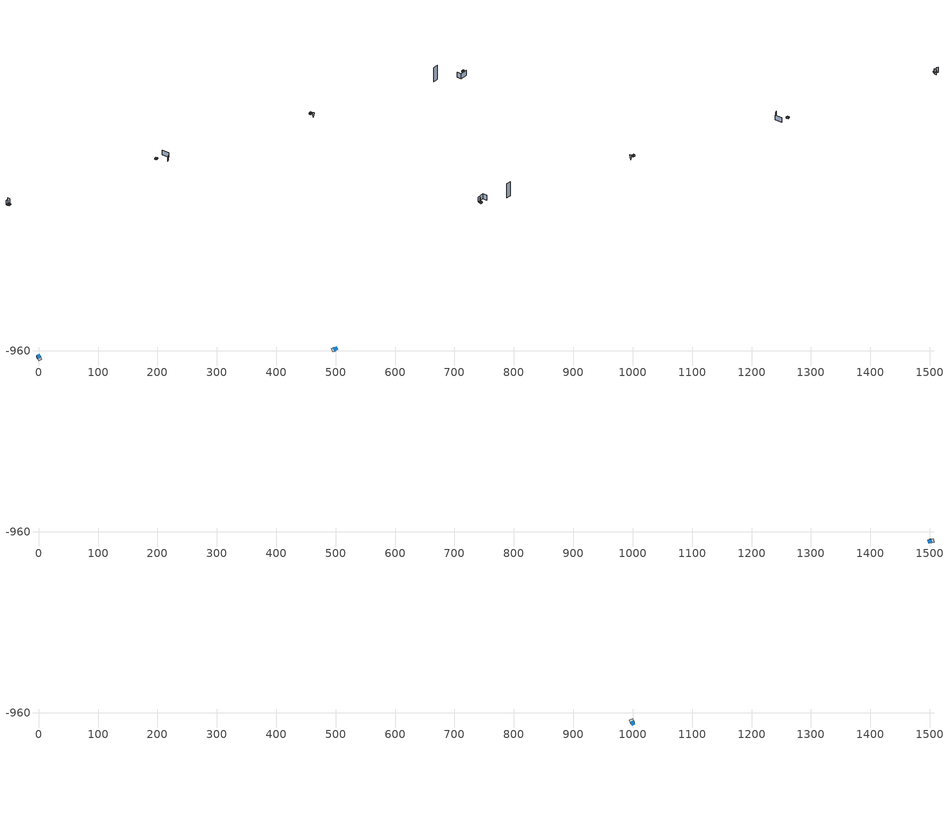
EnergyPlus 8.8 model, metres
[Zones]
0Perim
 floor adiabatic (115mmSandLimeBrick): 2.79,-967.99 3.94,-970.65 -1.57,-973.02 -2.72,-970.37 z0
 wall outside (U0-4): 2.79,-967.99 -2.72,-970.37 z0:3.9
 wall to 0Core (115mmSandLimeBrick): -1.57,-973.02 3.94,-970.65 z0:3.9
 wall adiabatic (115mmSandLimeBrick): -2.72,-970.37 -1.57,-973.02 / 3.94,-970.65 2.79,-967.99 z0:3.9
 window (Double): 2.7,-968.03 -2.62,-970.33 z0.85:1.66
 ceiling adiabatic (115mmSandLimeBrick): 2.79,-967.99 -2.72,-970.37 -1.86,-972.36 3.65,-969.98 z3.9
 roof outside (U0-4): 3.65,-969.98 -1.86,-972.36 -1.57,-973.02 3.94,-970.65 z3.9
0Core
 floor adiabatic (115mmSandLimeBrick): 3.94,-970.65 5.37,-973.97 -0.14,-976.34 -1.57,-973.02 z0
 wall adiabatic (115mmSandLimeBrick): -1.57,-973.02 -0.14,-976.34 5.37,-973.97 3.94,-970.65 z0:3.9
 ceiling adiabatic (115mmSandLimeBrick): 3.94,-970.65 -1.57,-973.02 -0.5,-975.51 5.01,-973.14 z3.9
 roof outside (U0-4): 5.01,-973.14 -0.5,-975.51 -0.14,-976.34 5.37,-973.97 z3.9
1Perim
 floor adiabatic (115mmSandLimeBrick): 501.26,-958.96 498.68,-960.26 495.97,-954.91 498.56,-953.6 z0
 wall outside (U0-4): 501.26,-958.96 498.56,-953.6 z0:3.9
 wall to 1Core (115mmSandLimeBrick): 495.97,-954.91 498.68,-960.26 z0:3.9
 wall adiabatic (115mmSandLimeBrick): 498.56,-953.6 495.97,-954.91 / 498.68,-960.26 501.26,-958.96 z0:3.9
 window (Double): 501.22,-958.87 498.6,-953.69 z0.85:1.66
 ceiling adiabatic (115mmSandLimeBrick): 501.26,-958.96 498.56,-953.6 496.62,-954.58 499.33,-959.94 z3.9
 roof outside (U0-4): 499.33,-959.94 496.62,-954.58 495.97,-954.91 498.68,-960.26 z3.9
1Core
 floor adiabatic (115mmSandLimeBrick): 498.68,-960.26 495.46,-961.89 492.75,-956.54 495.97,-954.91 z0
 wall adiabatic (115mmSandLimeBrick): 495.97,-954.91 492.75,-956.54 495.46,-961.89 498.68,-960.26 z0:3.9
 ceiling adiabatic (115mmSandLimeBrick): 498.68,-960.26 495.97,-954.91 493.56,-956.13 496.26,-961.49 z3.9
 roof outside (U0-4): 496.26,-961.49 493.56,-956.13 492.75,-956.54 495.46,-961.89 z3.9
3Perim
 floor adiabatic (115mmSandLimeBrick): 1499.48,-972.78 1502.32,-972.19 1503.55,-978.06 1500.71,-978.65 z3.9
 wall outside (U0-4): 1499.48,-972.78 1500.71,-978.65 z3.9:7.81
 wall to 3Core (115mmSandLimeBrick): 1503.55,-978.06 1502.32,-972.19 z3.9:7.81
 wall adiabatic (115mmSandLimeBrick): 1500.71,-978.65 1503.55,-978.06 / 1502.32,-972.19 1499.48,-972.78 z3.9:7.81
 window (Double): 1499.5,-972.88 1500.69,-978.56 z4.75:5.56
 ceiling adiabatic (115mmSandLimeBrick): 1499.48,-972.78 1500.71,-978.65 1502.84,-978.21 1501.61,-972.34 z7.81
 roof outside (U0-4): 1501.61,-972.34 1502.84,-978.21 1503.55,-978.06 1502.32,-972.19 z7.81
3Core
 floor adiabatic (115mmSandLimeBrick): 1502.32,-972.19 1505.85,-971.45 1507.08,-977.32 1503.55,-978.06 z3.9
 wall adiabatic (115mmSandLimeBrick): 1503.55,-978.06 1507.08,-977.32 1505.85,-971.45 1502.32,-972.19 z3.9:7.81
 ceiling adiabatic (115mmSandLimeBrick): 1502.32,-972.19 1503.55,-978.06 1506.2,-977.51 1504.97,-971.63 z7.81
 roof outside (U0-4): 1504.97,-971.63 1506.2,-977.51 1507.08,-977.32 1505.85,-971.45 z7.81
2Perim
 floor adiabatic (115mmSandLimeBrick): 997.23,-978.37 996.03,-975.74 1001.49,-973.25 1002.69,-975.88 z11.71
 wall outside (U0-4): 997.23,-978.37 1002.69,-975.88 z11.71:15.61
 wall to 2Core (115mmSandLimeBrick): 1001.49,-973.25 996.03,-975.74 z11.71:15.61
 wall adiabatic (115mmSandLimeBrick): 1002.69,-975.88 1001.49,-973.25 / 996.03,-975.74 997.23,-978.37 z11.71:15.61
 window (Double): 997.32,-978.33 1002.6,-975.92 z12.56:13.37
 ceiling adiabatic (115mmSandLimeBrick): 997.23,-978.37 1002.69,-975.88 1001.79,-973.91 996.33,-976.4 z15.61
 roof outside (U0-4): 996.33,-976.4 1001.79,-973.91 1001.49,-973.25 996.03,-975.74 z15.61
2Core
 floor adiabatic (115mmSandLimeBrick): 996.03,-975.74 994.53,-972.45 999.99,-969.96 1001.49,-973.25 z11.71
 wall adiabatic (115mmSandLimeBrick): 1001.49,-973.25 999.99,-969.96 994.53,-972.45 996.03,-975.74 z11.71:15.61
 ceiling adiabatic (115mmSandLimeBrick): 996.03,-975.74 1001.49,-973.25 1000.36,-970.78 994.9,-973.27 z15.61
 roof outside (U0-4): 994.9,-973.27 1000.36,-970.78 999.99,-969.96 994.53,-972.45 z15.61
shading: 5.68,-959.05 7.09,-966.14 / -1.37,-969.79 -6,-967.74 / 523.01,-980.73 519.24,-984.81 / 1504.37,-989.02 1482.44,-998.47 / 1482.44,-998.47 1477.02,-985.9 / 1501.48,-982.3 1498.05,-985.71 z0:15.61; 524.82,-945.93 533.5,-965.77 z0:15.14; 1006.64,-980.2,15.61 1003.14,-975.68,15.61 1004.89,-977.94,0; 1405.98,-974.25,0 1421.36,-967.7,0 1421.34,-967.67,46.04 1405.97,-974.23,46.04
[Site:GroundTemperature:BuildingSurface]
14, 14, 14, 14, 14, 14, 14, 14, 14, 14, 14, 14
[Site:GroundReflectance]
0.2, 0.2, 0.2, 0.2, 0.2, 0.2, 0.2, 0.2, 0.2, 0.2, 0.2, 0.2
[Site:GroundReflectance:SnowModifier]
1, 1
[Building]
Building: North Axis {deg}=0; Terrain=Suburbs; Loads Convergence Tolerance Value=.04; Temperature Convergence Tolerance Value {deltaC}=.4; Solar Distribution=MinimalShadowing; Maximum Number of Warmup Days=25
[Construction]
115mmSandLimeBrick: Plaster_0.005_115mmSandLimeBrick, Sand-Lime Brick_0.08_115mmSandLimeBrick, Plaster_0.08_115mmSandLimeBrick
U0-4: XPS Board_0.06_U0-4, General Concrete_0.2_U0-4
Double: Generic Clear Glass 6mm_0.006_Double, ARGON_0.0013_Double, Generic Clear Glass 6mm_0.006_Double
[Material] Roughness=Rough; Thermal Absorptance=0.9
Name | Thickness {m} | Conductivity {W/m-K} | Density {kg/m3} | Specific Heat {J/kg-K} | Solar Absorptance | Visible Absorptance
Plaster_0.005_115mmSandLimeBrick | 0.005 | 1 | 2000 | 1130 | 0.6 | 0.6
Sand-Lime Brick_0.08_115mmSandLimeBrick | 0.08 | 0.56 | 1200 | 1000 | 0.6 | 0.6
Plaster_0.08_115mmSandLimeBrick | 0.08 | 1 | 2000 | 1130 | 0.6 | 0.6
XPS Board_0.06_U0-4 | 0.06 | 0.034 | 35 | 1400 | 0.6 | 0.6
General Concrete_0.2_U0-4 | 0.2 | 2 | 2400 | 950 | 0.7 | 0.7
[WindowMaterial:Glazing]
Generic Clear Glass 6mm_0.006_Double: Optical Data Type=SpectralAverage; Window Glass Spectral Data Set=SpectralAverage; Thickness {m}=0.006; Solar Transmittance at Normal Incidence=0.68; Front Side Solar Reflectance at Normal Incidence=0.09; Back Side Solar Reflectance at Normal Incidence=0.1; Visible Transmittance at Normal Incidence=0.81; Front Side Visible Reflectance at Normal Incidence=0.11; Back Side Visible Reflectance at Normal Incidence=0.12; Infrared Transmittance at Normal Incidence=0; Front Side Infrared Hemispherical Emissivity=0.2; Back Side Infrared Hemispherical Emissivity=0.2; Conductivity {W/m-K}=0.9; Dirt Correction Factor for Solar and Visible Transmittance=1
[WindowMaterial:Gas]
ARGON_0.0013_Double: Gas Type=ARGON; Thickness {m}=0.0013
[EnergyManagementSystem:Sensor]
Name | Output:Variable or Output:Meter Index Key | Output:Variable or Output:Meter
OutdoorTemp | Environment | Site Outdoor Air Drybulb Temperature
OutdoorRelHumid | Environment | Site Outdoor Air Relative Humidity
USRNATVENT_0Perim; USRNATVENT_1Perim; USRNATVENT_2Perim; USRNATVENT_3Perim | AllOff | Schedule Value
[Zone] Type=1; Multiplier=1; Zone Inside Convection Algorithm=TARP; Zone Outside Convection Algorithm=DOE-2
Name | Volume {m3} | Floor Area {m2}
0Perim; 1Perim; 2Perim; 3Perim | 67.7756 | 17.3653
0Core; 1Core; 2Core; 3Core | 84.6359 | 21.6852
[People] Number of People Schedule=60HrWk; Number of People Calculation Method=People/Area; People per Zone Floor Area {person/m2}=0.05; Fraction Radiant=0.3; Sensible Heat Fraction=AUTOCALCULATE; Carbon Dioxide Generation Rate {m3/s-W}=3.82e-08; Enable ASHRAE 55 Comfort Warnings=No; Mean Radiant Temperature Calculation Type=ZoneAveraged; Clothing Insulation Calculation Method=DynamicClothingModelASHRAE55; Thermal Comfort Model 1 Type=AdaptiveASH55
Name | Zone or ZoneList | Activity Level Schedule | Work Efficiency Schedule | Air Velocity Schedule
People 0Perim | 0Perim | 0PerimPeopleActivity | 0PerimWorkEfficiency | 0PerimAirVelocity
People 0Core | 0Core | 0CorePeopleActivity | 0CoreWorkEfficiency | 0CoreAirVelocity
People 1Perim | 1Perim | 1PerimPeopleActivity | 1PerimWorkEfficiency | 1PerimAirVelocity
People 1Core | 1Core | 1CorePeopleActivity | 1CoreWorkEfficiency | 1CoreAirVelocity
People 2Perim | 2Perim | 2PerimPeopleActivity | 2PerimWorkEfficiency | 2PerimAirVelocity
People 2Core | 2Core | 2CorePeopleActivity | 2CoreWorkEfficiency | 2CoreAirVelocity
People 3Perim | 3Perim | 3PerimPeopleActivity | 3PerimWorkEfficiency | 3PerimAirVelocity
People 3Core | 3Core | 3CorePeopleActivity | 3CoreWorkEfficiency | 3CoreAirVelocity
[ElectricEquipment] Schedule=30HrWk; Design Level Calculation Method=Watts/Area; Watts per Zone Floor Area {W/m2}=15; Fraction Latent=0; Fraction Radiant=.2; Fraction Lost=0
Name | Zone or ZoneList
0Perim Equipment 1 | 0Perim
0Core Equipment 1 | 0Core
1Perim Equipment 1 | 1Perim
1Core Equipment 1 | 1Core
2Perim Equipment 1 | 2Perim
2Core Equipment 1 | 2Core
3Perim Equipment 1 | 3Perim
3Core Equipment 1 | 3Core
[Lights] Schedule=30HrWk; Design Level Calculation Method=Watts/Area; Watts per Zone Floor Area {W/m2}=10; Return Air Fraction=0; Fraction Radiant=.42; Fraction Visible=.18; Fraction Replaceable=1
Name | Zone or ZoneList
0Perim General lighting | 0Perim
0Core General lighting | 0Core
1Perim General lighting | 1Perim
1Core General lighting | 1Core
2Perim General lighting | 2Perim
2Core General lighting | 2Core
3Perim General lighting | 3Perim
3Core General lighting | 3Core
[Daylighting:Controls] Daylighting Method=SplitFlux; Lighting Control Type=Continuous; Minimum Input Power Fraction for Continuous or ContinuousOff Dimming Control=0.1; Minimum Light Output Fraction for Continuous or ContinuousOff Dimming Control=0.1; Number of Stepped Control Steps=3; Probability Lighting will be Reset When Needed in Manual Stepped Control=1; Glare Calculation Azimuth Angle of View Direction Clockwise from Zone y-Axis {deg}=0; Maximum Allowable Discomfort Glare Index=22; Fraction of Zone Controlled by Reference Point 1=1; Illuminance Setpoint at Reference Point 1 {lux}=500
Name | Zone | Glare Calculation Daylighting Reference Point | Daylighting Reference Point 1
0Perim_DaylCtrl | 0Perim | 0Perim_DaylRefPt1 | 0Perim_DaylRefPt1
0Core_DaylCtrl | 0Core | 0Core_DaylRefPt1 | 0Core_DaylRefPt1
1Perim_DaylCtrl | 1Perim | 1Perim_DaylRefPt1 | 1Perim_DaylRefPt1
1Core_DaylCtrl | 1Core | 1Core_DaylRefPt1 | 1Core_DaylRefPt1
2Perim_DaylCtrl | 2Perim | 2Perim_DaylRefPt1 | 2Perim_DaylRefPt1
2Core_DaylCtrl | 2Core | 2Core_DaylRefPt1 | 2Core_DaylRefPt1
3Perim_DaylCtrl | 3Perim | 3Perim_DaylRefPt1 | 3Perim_DaylRefPt1
3Core_DaylCtrl | 3Core | 3Core_DaylRefPt1 | 3Core_DaylRefPt1
[ZoneControl:Thermostat]
Name | Zone or ZoneList | Control Type Schedule | Control 1
0Perim Thermostat | 0Perim | 0PerimZoneControlTypeSched | Dual Setpoint - Zone 0Perim
0Core Thermostat | 0Core | 0CoreZoneControlTypeSched | Dual Setpoint - Zone 0Core
1Perim Thermostat | 1Perim | 1PerimZoneControlTypeSched | Dual Setpoint - Zone 1Perim
1Core Thermostat | 1Core | 1CoreZoneControlTypeSched | Dual Setpoint - Zone 1Core
2Perim Thermostat | 2Perim | 2PerimZoneControlTypeSched | Dual Setpoint - Zone 2Perim
2Core Thermostat | 2Core | 2CoreZoneControlTypeSched | Dual Setpoint - Zone 2Core
3Perim Thermostat | 3Perim | 3PerimZoneControlTypeSched | Dual Setpoint - Zone 3Perim
3Core Thermostat | 3Core | 3CoreZoneControlTypeSched | Dual Setpoint - Zone 3Core
[ThermostatSetpoint:DualSetpoint]
Name | Heating Setpoint Temperature Schedule | Cooling Setpoint Temperature Schedule
Dual Setpoint - Zone 0Perim | 0PerimHeating_SP_Sch | 0PerimCooling_SP_Sch
Dual Setpoint - Zone 0Core | 0CoreHeating_SP_Sch | 0CoreCooling_SP_Sch
Dual Setpoint - Zone 1Perim | 1PerimHeating_SP_Sch | 1PerimCooling_SP_Sch
Dual Setpoint - Zone 1Core | 1CoreHeating_SP_Sch | 1CoreCooling_SP_Sch
Dual Setpoint - Zone 2Perim | 2PerimHeating_SP_Sch | 2PerimCooling_SP_Sch
Dual Setpoint - Zone 2Core | 2CoreHeating_SP_Sch | 2CoreCooling_SP_Sch
Dual Setpoint - Zone 3Perim | 3PerimHeating_SP_Sch | 3PerimCooling_SP_Sch
Dual Setpoint - Zone 3Core | 3CoreHeating_SP_Sch | 3CoreCooling_SP_Sch
[Zone equipment]
0Perim: 0Perim Ideal Loads Air
0Core: 0Core Ideal Loads Air
1Perim: 1Perim Ideal Loads Air
1Core: 1Core Ideal Loads Air
2Perim: 2Perim Ideal Loads Air
2Core: 2Core Ideal Loads Air
3Perim: 3Perim Ideal Loads Air
3Core: 3Core Ideal Loads Air
[ZoneHVAC:IdealLoadsAirSystem] Maximum Heating Supply Air Temperature {C}=30; Minimum Cooling Supply Air Temperature {C}=18; Maximum Heating Supply Air Humidity Ratio {kgWater/kgDryAir}=0.01; Minimum Cooling Supply Air Humidity Ratio {kgWater/kgDryAir}=0.008; Heating Limit=NoLimit; Maximum Heating Air Flow Rate {m3/s}=100; Cooling Limit=NoLimit; Maximum Cooling Air Flow Rate {m3/s}=100; Heating Availability Schedule=AllOn; Cooling Availability Schedule=AllOn; Dehumidification Control Type=None; Humidification Control Type=None; Demand Controlled Ventilation Type=OccupancySchedule; Outdoor Air Economizer Type=DifferentialEnthalpy; Heat Recovery Type=Enthalpy; Sensible Heat Recovery Effectiveness=0.7; Latent Heat Recovery Effectiveness=0.65
Name | Design Specification Outdoor Air Object
0Perim Ideal Loads Air | 0PerimMinFreshAir
0Core Ideal Loads Air | 0CoreMinFreshAir
1Perim Ideal Loads Air | 1PerimMinFreshAir
1Core Ideal Loads Air | 1CoreMinFreshAir
2Perim Ideal Loads Air | 2PerimMinFreshAir
2Core Ideal Loads Air | 2CoreMinFreshAir
3Perim Ideal Loads Air | 3PerimMinFreshAir
3Core Ideal Loads Air | 3CoreMinFreshAir
[DesignSpecification:OutdoorAir] Outdoor Air Method=Sum; Outdoor Air Flow per Person {m3/s-person}=0.0005; Outdoor Air Flow per Zone Floor Area {m3/s-m2}=0.0005; Outdoor Air Schedule=30HrWk
0PerimMinFreshAir; 0CoreMinFreshAir; 1PerimMinFreshAir; 1CoreMinFreshAir; 2PerimMinFreshAir; 2CoreMinFreshAir; 3PerimMinFreshAir; 3CoreMinFreshAir
[ZoneVentilation:DesignFlowRate] Schedule=AllOn; Design Flow Rate Calculation Method=AirChanges/Hour; Air Changes per Hour {1/hr}=0; Ventilation Type=NATURAL; Fan Pressure Rise {Pa}=0; Fan Total Efficiency=1; Constant Term Coefficient=1; Temperature Term Coefficient=0; Velocity Term Coefficient=0; Velocity Squared Term Coefficient=0; Minimum Indoor Temperature {C}=18; Delta Temperature {deltaC}=1; Maximum Wind Speed {m/s}=40
Name | Zone or ZoneList
0Perim ScheduledVent | 0Perim
1Perim ScheduledVent | 1Perim
2Perim ScheduledVent | 2Perim
3Perim ScheduledVent | 3Perim
[EnergyManagementSystem:Actuator] Actuated Component Type=Schedule:Constant; Actuated Component Control Type=Schedule Value
Name | Actuated Component Unique
NATVENT_AVAIL_SCHED_ACTUATOR_0Perim | NATVENT_AVAIL_SCHED_0Perim
NATVENT_AVAIL_SCHED_ACTUATOR_1Perim | NATVENT_AVAIL_SCHED_1Perim
NATVENT_AVAIL_SCHED_ACTUATOR_2Perim | NATVENT_AVAIL_SCHED_2Perim
NATVENT_AVAIL_SCHED_ACTUATOR_3Perim | NATVENT_AVAIL_SCHED_3Perim
[EnergyManagementSystem:ProgramCallingManager]
My 0Perim_Setpoint_Schedule_Calculator_Example: BeginTimestepBeforePredictor; 0Perim_ErlEnforceBinary
My 1Perim_Setpoint_Schedule_Calculator_Example: BeginTimestepBeforePredictor; 1Perim_ErlEnforceBinary
My 2Perim_Setpoint_Schedule_Calculator_Example: BeginTimestepBeforePredictor; 2Perim_ErlEnforceBinary
My 3Perim_Setpoint_Schedule_Calculator_Example: BeginTimestepBeforePredictor; 3Perim_ErlEnforceBinary
[EnergyManagementSystem:Program]
0Perim_ErlEnforceBinary: IF (USRNATVENT_0Perim > 0); Set NATVENT_AVAIL_SCHED_ACTUATOR_0Perim = 1; ELSE; Set NATVENT_AVAIL_SCHED_ACTUATOR_0Perim = 0; ENDIF
1Perim_ErlEnforceBinary: IF (USRNATVENT_1Perim > 0); Set NATVENT_AVAIL_SCHED_ACTUATOR_1Perim = 1; ELSE; Set NATVENT_AVAIL_SCHED_ACTUATOR_1Perim = 0; ENDIF
2Perim_ErlEnforceBinary: IF (USRNATVENT_2Perim > 0); Set NATVENT_AVAIL_SCHED_ACTUATOR_2Perim = 1; ELSE; Set NATVENT_AVAIL_SCHED_ACTUATOR_2Perim = 0; ENDIF
3Perim_ErlEnforceBinary: IF (USRNATVENT_3Perim > 0); Set NATVENT_AVAIL_SCHED_ACTUATOR_3Perim = 1; ELSE; Set NATVENT_AVAIL_SCHED_ACTUATOR_3Perim = 0; ENDIF
[ZoneVentilation:WindandStackOpenArea] Opening Area {m2}=3.74682; Opening Effectiveness=0; Effective Angle {deg}=0; Height Difference {m}=0.201876; Discharge Coefficient for Opening=0.6; Minimum Indoor Temperature {C}=24; Maximum Indoor Temperature {C}=100; Delta Temperature {deltaC}=1; Minimum Outdoor Temperature {C}=22; Maximum Outdoor Temperature {C}=26; Maximum Wind Speed {m/s}=40
Name | Zone | Opening Area Fraction Schedule
0PerimNatVent_Buoy | 0Perim | NATVENT_AVAIL_SCHED_0Perim
1PerimNatVent_Buoy | 1Perim | NATVENT_AVAIL_SCHED_1Perim
2PerimNatVent_Buoy | 2Perim | NATVENT_AVAIL_SCHED_2Perim
3PerimNatVent_Buoy | 3Perim | NATVENT_AVAIL_SCHED_3Perim
[ZoneInfiltration:DesignFlowRate] Schedule=On; Design Flow Rate Calculation Method=AirChanges/Hour; Air Changes per Hour {1/hr}=2; Constant Term Coefficient=1; Temperature Term Coefficient=0; Velocity Term Coefficient=0; Velocity Squared Term Coefficient=0
Name | Zone or ZoneList
0PerimInfiltration | 0Perim
1PerimInfiltration | 1Perim
2PerimInfiltration | 2Perim
3PerimInfiltration | 3Perim
[WaterUse:Equipment]
Name | Peak Flow Rate {m3/s} | Flow Rate Fraction Schedule | Target Temperature Schedule | Hot Water Supply Temperature Schedule | Cold Water Supply Temperature Schedule
DHW 0Perim | 0 | equipOffice | DHW Supply Temperature 0Perim | DHW Supply Temperature 0Perim | DHW Mains Temperature 0Perim
DHW 0Core | 3.01183e-06 | 60HrWk | DHW Supply Temperature 0Core | DHW Supply Temperature 0Core | DHW Mains Temperature 0Core
DHW 1Perim | 0 | equipOffice | DHW Supply Temperature 1Perim | DHW Supply Temperature 1Perim | DHW Mains Temperature 1Perim
DHW 1Core | 3.01183e-06 | 60HrWk | DHW Supply Temperature 1Core | DHW Supply Temperature 1Core | DHW Mains Temperature 1Core
DHW 2Perim | 0 | equipOffice | DHW Supply Temperature 2Perim | DHW Supply Temperature 2Perim | DHW Mains Temperature 2Perim
DHW 2Core | 3.01183e-06 | 60HrWk | DHW Supply Temperature 2Core | DHW Supply Temperature 2Core | DHW Mains Temperature 2Core
DHW 3Perim | 0 | equipOffice | DHW Supply Temperature 3Perim | DHW Supply Temperature 3Perim | DHW Mains Temperature 3Perim
DHW 3Core | 3.01183e-06 | 60HrWk | DHW Supply Temperature 3Core | DHW Supply Temperature 3Core | DHW Mains Temperature 3Core
[Schedule:Constant]
On: On/Off, 1
0PerimPeopleActivity; 0CorePeopleActivity; 1PerimPeopleActivity; 1CorePeopleActivity; 2PerimPeopleActivity; 2CorePeopleActivity; 3PerimPeopleActivity; 3CorePeopleActivity: Any Number, 125.28
0PerimAirVelocity; 0CoreAirVelocity; 1PerimAirVelocity; 1CoreAirVelocity; 2PerimAirVelocity; 2CoreAirVelocity; 3PerimAirVelocity; 3CoreAirVelocity: Any Number, 0.2
0PerimWorkEfficiency; 0CoreWorkEfficiency; 1PerimWorkEfficiency; 1CoreWorkEfficiency; 2PerimWorkEfficiency; 2CoreWorkEfficiency; 3PerimWorkEfficiency; 3CoreWorkEfficiency: Any Number, 0
0PerimHeating_SP_Sch; 0PerimCooling_SP_Sch; 0CoreHeating_SP_Sch; 0CoreCooling_SP_Sch; 1PerimHeating_SP_Sch; 1PerimCooling_SP_Sch; 1CoreHeating_SP_Sch; 1CoreCooling_SP_Sch; 2PerimHeating_SP_Sch; 2PerimCooling_SP_Sch; 2CoreHeating_SP_Sch; 2CoreCooling_SP_Sch; 3PerimHeating_SP_Sch; 3PerimCooling_SP_Sch; 3CoreHeating_SP_Sch; 3CoreCooling_SP_Sch: Temperature, 24
0PerimZoneControlTypeSched; 0CoreZoneControlTypeSched; 1PerimZoneControlTypeSched; 1CoreZoneControlTypeSched; 2PerimZoneControlTypeSched; 2CoreZoneControlTypeSched; 3PerimZoneControlTypeSched; 3CoreZoneControlTypeSched: Any Number, 4
NATVENT_AVAIL_SCHED_0Perim; NATVENT_AVAIL_SCHED_1Perim; NATVENT_AVAIL_SCHED_2Perim; NATVENT_AVAIL_SCHED_3Perim: Fraction, 1
DHW Supply Temperature 0Perim; DHW Supply Temperature 0Core; DHW Supply Temperature 1Perim; DHW Supply Temperature 1Core; DHW Supply Temperature 2Perim; DHW Supply Temperature 2Core; DHW Supply Temperature 3Perim; DHW Supply Temperature 3Core: Temperature, 65
DHW Mains Temperature 0Perim; DHW Mains Temperature 0Core; DHW Mains Temperature 1Perim; DHW Mains Temperature 1Core; DHW Mains Temperature 2Perim; DHW Mains Temperature 2Core; DHW Mains Temperature 3Perim; DHW Mains Temperature 3Core: Temperature, 10
[Schedule:Year]
60HrWk: 60HrWk, 1, 1, 12, 31
30HrWk: 30HrWk, 1, 1, 12, 31
AllOn: AllOn, 1, 1, 12, 31
equipOffice: equipOffice, 1, 1, 12, 31
AllOff: AllOff, 1, 1, 12, 31
[Schedule:Week:Daily]
60HrWk: 60HrWkDay, 60HrWkDay, 60HrWkDay, 60HrWkDay, 60HrWkDay, 60HrWkDay, 60HrWkDay, 60HrWkDay, 60HrWkDay, 60HrWkDay, 60HrWkDay, 60HrWkDay
30HrWk: 30HrWkDay, 30HrWkDay, 30HrWkDay, 30HrWkDay, 30HrWkDay, 30HrWkDay, 30HrWkDay, 30HrWkDay, 30HrWkDay, 30HrWkDay, 30HrWkDay, 30HrWkDay
AllOn: AllOn, AllOn, AllOn, AllOn, AllOn, AllOn, AllOn, AllOn, AllOn, AllOn, AllOn, AllOn
equipOffice: equipOfficeWeekEnd, equipOffice, equipOffice, equipOffice, equipOffice, equipOffice, equipOfficeWeekEnd, equipOfficeWeekEnd, equipOffice, equipOffice, equipOffice, equipOffice
AllOff: AllOff, AllOff, AllOff, AllOff, AllOff, AllOff, AllOff, AllOff, AllOff, AllOff, AllOff, AllOff
[Schedule:Day:Hourly]
60HrWkDay: 0.2, 0.2, 0.2, 0.2, 0.2, 0.2, 0.2, 0.4, 0.8, 0.8, 1, 1, 0.8, 1, 1, 1, 0.8, 0.4, 0.2, 0.2, 0.2, 0.2, 0.2, 0.2
30HrWkDay; equipOffice; equipOfficeWeekEnd: 0.1, 0.1, 0.1, 0.1, 0.1, 0.1, 0.1, 0.2, 0.4, 0.6, 0.8, 0.8, 0.4, 0.6, 0.8, 0.8, 0.4, 0.2, 0.1, 0.1, 0.1, 0.1, 0.1, 0.1
AllOn: 1, 1, 1, 1, 1, 1, 1, 1, 1, 1, 1, 1, 1, 1, 1, 1, 1, 1, 1, 1, 1, 1, 1, 1
AllOff: 0, 0, 0, 0, 0, 0, 0, 0, 0, 0, 0, 0, 0, 0, 0, 0, 0, 0, 0, 0, 0, 0, 0, 0
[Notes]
----  This file was generated with Archsim v.4.0.2.17
-------------------------ERL SENSORS--------------------------
115mmSandLimeBrick GasType: Partition
